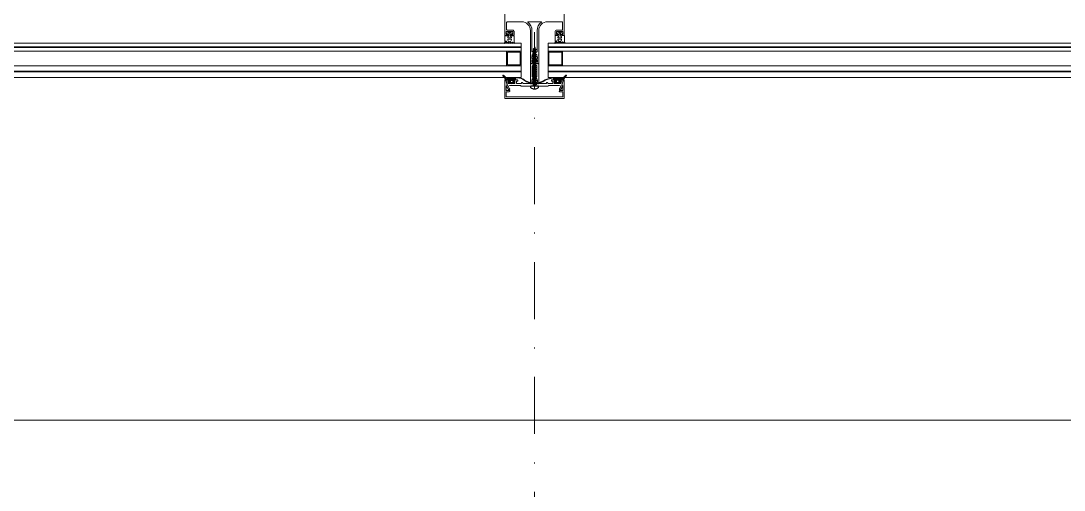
# Model space of a CAD drawing. Extents: x -1701 to 23780, y -363 to 7742.
# Drawn here: x 8511.2 to 8625.5, y 277 to 328.5 of the extents above; entities that cross this region are included whole.
import ezdxf

# ---------------------------------------------------------------- set-up
doc = ezdxf.new("R2010")
doc.units = 0
doc.header["$LTSCALE"] = 25
doc.header["$MEASUREMENT"] = 0
doc.linetypes.add('Audi$0$DASHDOT2', pattern=[0.5, 0.25, -0.125, 0, -0.125])
doc.layers.get('0').update_dxf_attribs({"color": 9, "lineweight": 9})
for name, color, linetype, lineweight in [('Audi$0$06D', 8, 'Continuous', 9), ('Audi$0$10', 8, 'Continuous', 9), ('Audi$0$15', 8, 'Continuous', 9), ('Audi$0$24', 8, 'Audi$0$DASHDOT2', 9)]:
    doc.layers.add(name, color=color, linetype=linetype, lineweight=lineweight)

# ---------------------------------------------------------------- blocks, each defined once
blk = doc.blocks.new('Audi$0$vid u')
at = {"color": 252, "lineweight": -3, "ltscale": 0.5}
for p, q in [((-18171.1, 6484.2), (-18170.1, 6484.5)), ((-18167.9, 6482.9), (-18171.1, 6484.2)), ((-18166.9, 6483.2), (-18171.1, 6484.2)), ((-18170.6, 6486.7), (-18169.6, 6487)), ((-18167.2, 6486), (-18170.6, 6486.7)), ((-18168.2, 6485.6), (-18170.6, 6486.7)), ((-18169.9, 6486.4), (-18170.1, 6485.9)), ((-18170.1, 6484.5), (-18170.1, 6485.8)), ((-18170.1, 6484.5), (-18166.9, 6483.2)), ((-18170.1, 6484.5), (-18166.9, 6483.2)), ((-18170.1, 6482), (-18170.1, 6483.8)), ((-18169, 6489), (-18169.6, 6487)), ((-18169.6, 6487), (-18167.2, 6486)), ((-18169, 6489), (-18168.5, 6486.6)), ((-18167.2, 6486), (-18168.2, 6485.6)), ((-18168.2, 6485.6), (-18167.9, 6485)), ((-18167.9, 6483.6), (-18167.9, 6484.9)), ((-18166.9, 6483.2), (-18167.9, 6482.9)), ((-18167.9, 6481.1), (-18167.9, 6482.9)), ((-18171.1, 6481.6), (-18170.1, 6482)), ((-18167.9, 6480.3), (-18171.1, 6481.6)), ((-18166.9, 6480.7), (-18171.1, 6481.6)), ((-18171.1, 6479.1), (-18170.1, 6479.4)), ((-18167.9, 6477.8), (-18171.1, 6479.1)), ((-18166.9, 6478.1), (-18171.1, 6479.1)), ((-18171.1, 6476.5), (-18170.1, 6476.9)), ((-18167.9, 6475.2), (-18171.1, 6476.5)), ((-18166.9, 6475.6), (-18171.1, 6476.5)), ((-18171.1, 6473.9), (-18170.1, 6474.3)), ((-18167.9, 6472.7), (-18171.1, 6473.9)), ((-18166.9, 6473), (-18171.1, 6473.9)), ((-18171.1, 6471.5), (-18170.1, 6471.9)), ((-18167.9, 6470.2), (-18171.1, 6471.5)), ((-18166.9, 6470.6), (-18171.1, 6471.5)), ((-18170.1, 6482), (-18166.9, 6480.7)), ((-18170.1, 6482), (-18166.9, 6480.7)), ((-18170.1, 6479.4), (-18170.1, 6481.2)), ((-18170.1, 6479.4), (-18166.9, 6478.1)), ((-18170.1, 6479.4), (-18166.9, 6478.1)), ((-18170.1, 6476.9), (-18170.1, 6478.7)), ((-18170.1, 6476.9), (-18166.9, 6475.6)), ((-18170.1, 6476.9), (-18166.9, 6475.6)), ((-18170.1, 6474.3), (-18170.1, 6476.1)), ((-18170.1, 6474.3), (-18166.9, 6473)), ((-18170.1, 6474.3), (-18166.9, 6473)), ((-18170.1, 6471.9), (-18170.1, 6473.5)), ((-18170.1, 6471.9), (-18166.9, 6470.6)), ((-18170.1, 6471.9), (-18166.9, 6470.6)), ((-18166.9, 6480.7), (-18167.9, 6480.3)), ((-18167.9, 6478.5), (-18167.9, 6480.3)), ((-18166.9, 6478.1), (-18167.9, 6477.8)), ((-18167.9, 6476), (-18167.9, 6477.8)), ((-18166.9, 6475.6), (-18167.9, 6475.2)), ((-18167.9, 6473.4), (-18167.9, 6475.2)), ((-18166.9, 6473), (-18167.9, 6472.7)), ((-18167.9, 6471), (-18167.9, 6472.7)), ((-18171.1, 6469.2), (-18170.1, 6469.6)), ((-18167.9, 6467.9), (-18171.1, 6469.2)), ((-18166.9, 6468.3), (-18171.1, 6469.2)), ((-18171.1, 6467), (-18170.1, 6467.3)), ((-18167.9, 6465.7), (-18171.1, 6467)), ((-18166.9, 6466.1), (-18171.1, 6467)), ((-18171.1, 6464.7), (-18170.1, 6465.1)), ((-18167.9, 6463.4), (-18171.1, 6464.7)), ((-18166.9, 6463.8), (-18171.1, 6464.7)), ((-18171.1, 6462.4), (-18170.1, 6462.8)), ((-18167.9, 6461.1), (-18171.1, 6462.4)), ((-18166.9, 6461.5), (-18171.1, 6462.4)), ((-18171.1, 6460.1), (-18170.1, 6460.5)), ((-18167.9, 6458.8), (-18171.1, 6460.1)), ((-18166.9, 6459.2), (-18171.1, 6460.1)), ((-18170.1, 6469.6), (-18170.1, 6471.1)), ((-18170.1, 6469.6), (-18166.9, 6468.3)), ((-18170.1, 6469.6), (-18166.9, 6468.3)), ((-18170.1, 6467.3), (-18170.1, 6468.9)), ((-18170.1, 6467.3), (-18166.9, 6466.1)), ((-18170.1, 6467.3), (-18166.9, 6466.1)), ((-18170.1, 6465.1), (-18170.1, 6466.6)), ((-18170.1, 6465.1), (-18166.9, 6463.8)), ((-18170.1, 6465.1), (-18166.9, 6463.8)), ((-18170.1, 6462.8), (-18170.1, 6464.4)), ((-18170.1, 6462.8), (-18166.9, 6461.5)), ((-18170.1, 6462.8), (-18166.9, 6461.5)), ((-18170.1, 6460.5), (-18170.1, 6462)), ((-18170.1, 6460.5), (-18166.9, 6459.2)), ((-18170.1, 6460.5), (-18166.9, 6459.2)), ((-18166.9, 6470.6), (-18167.9, 6470.2)), ((-18167.9, 6468.7), (-18167.9, 6470.2)), ((-18166.9, 6468.3), (-18167.9, 6467.9)), ((-18167.9, 6466.5), (-18167.9, 6467.9)), ((-18166.9, 6466.1), (-18167.9, 6465.7)), ((-18167.9, 6464.2), (-18167.9, 6465.7)), ((-18166.9, 6463.8), (-18167.9, 6463.4)), ((-18167.9, 6461.9), (-18167.9, 6463.4)), ((-18166.9, 6461.5), (-18167.9, 6461.1)), ((-18167.9, 6459.6), (-18167.9, 6461.1)), ((-18171.1, 6457.8), (-18170.1, 6458.2)), ((-18167.9, 6456.5), (-18171.1, 6457.8)), ((-18166.9, 6456.9), (-18171.1, 6457.8)), ((-18171.1, 6455.5), (-18170.1, 6455.9)), ((-18167.9, 6454.2), (-18171.1, 6455.5)), ((-18166.9, 6454.6), (-18171.1, 6455.5)), ((-18171.1, 6453.2), (-18170.1, 6453.6)), ((-18166.9, 6452.3), (-18171.1, 6453.2)), ((-18167.9, 6451.9), (-18171.1, 6453.2)), ((-18170.1, 6451.3), (-18171.1, 6450.9)), ((-18167.9, 6449.6), (-18171.1, 6450.9)), ((-18171.1, 6450.9), (-18166.9, 6450)), ((-18171.1, 6448.6), (-18170.1, 6449)), ((-18167.9, 6447.3), (-18171.1, 6448.6)), ((-18166.9, 6447.7), (-18171.1, 6448.6)), ((-18170.1, 6458.2), (-18170.1, 6459.7)), ((-18170.1, 6458.2), (-18166.9, 6456.9)), ((-18170.1, 6455.9), (-18170.1, 6457.4)), ((-18170.1, 6455.9), (-18166.9, 6454.6)), ((-18170.1, 6453.6), (-18170.1, 6455.1)), ((-18170.1, 6453.6), (-18166.9, 6452.3)), ((-18170.1, 6453.6), (-18166.9, 6452.3)), ((-18170.1, 6451.3), (-18170.1, 6452.8)), ((-18166.9, 6450), (-18170.1, 6451.3)), ((-18170.1, 6449), (-18170.1, 6450.5)), ((-18170.1, 6449), (-18166.9, 6447.7)), ((-18166.9, 6459.2), (-18167.9, 6458.8)), ((-18167.9, 6457.3), (-18167.9, 6458.8)), ((-18166.9, 6456.9), (-18167.9, 6456.5)), ((-18167.9, 6455), (-18167.9, 6456.5)), ((-18166.9, 6454.6), (-18167.9, 6454.2)), ((-18167.9, 6452.7), (-18167.9, 6454.2)), ((-18166.9, 6452.3), (-18167.9, 6451.9)), ((-18167.9, 6450.4), (-18167.9, 6451.9)), ((-18166.9, 6450), (-18167.9, 6449.6)), ((-18167.9, 6448.1), (-18167.9, 6449.6)), ((-18164.9, 6445.9), (-18173.1, 6445.9)), ((-18173.1, 6444.2), (-18173.1, 6445.9)), ((-18170.1, 6445.9), (-18170.1, 6448.2)), ((-18166.9, 6447.7), (-18167.9, 6447.3)), ((-18167.9, 6445.9), (-18167.9, 6447.3)), ((-18164.9, 6444.2), (-18164.9, 6445.9))]:
    blk.add_line(p, q, dxfattribs=at)
blk.add_lwpolyline([(-18169.6, 6442.8), (-18169.1, 6443.2), (-18168.9, 6443.2), (-18168.4, 6442.8)], dxfattribs=at)
for centre, radius, start, end in [((-18169.9, 6485.8), 0.2, 155.3251, 180), ((-18168.1, 6484.9), 0.2, 0, 19.1116), ((-18168.6, 6450.7), 7.89, 234.7573, 262.4905), ((-18169.5, 6450.7), 7.89, 277.5095, 305.2427)]:
    blk.add_arc(centre, radius, start, end, dxfattribs=at)
blk = doc.blocks.new('*U4857')
at = {"layer": 'Audi$0$10'}
h = blk.add_hatch(dxfattribs=at)
h.set_pattern_fill('LINE', color=256, scale=0.666667, angle=585, style=0)
h.set_pattern_definition([(135, (54.08257, -143.59187), (0.058925565, 0.058925565), [])])
edge = h.paths.add_edge_path()
edge.add_arc((-3.72, -23.02), 0.625, 382.6612, 422.8, ccw=False)
edge.add_arc((-3, -22.7), 0.162, 207.04, 269.8973)
edge.add_line((-3, -22.86), (-2.92, -22.86))
edge.add_line((-2.92, -22.86), (-2.91, -22.86))
edge.add_line((-2.91, -22.86), (-2.9, -22.86))
edge.add_line((-2.9, -22.86), (-2.89, -22.86))
edge.add_line((-2.89, -22.86), (-2.89, -22.86))
edge.add_line((-2.89, -22.86), (-2.88, -22.85))
edge.add_line((-2.88, -22.85), (-2.87, -22.85))
edge.add_line((-2.87, -22.85), (-2.87, -22.84))
edge.add_line((-2.87, -22.84), (-2.86, -22.84))
edge.add_line((-2.86, -22.84), (-2.86, -22.83))
edge.add_line((-2.86, -22.83), (-2.86, -22.81))
edge.add_line((-2.86, -22.81), (-2.86, -22.74))
edge.add_line((-2.86, -22.74), (-2.86, -22.73))
edge.add_line((-2.86, -22.73), (-2.86, -22.73))
edge.add_line((-2.86, -22.73), (-2.86, -22.73))
edge.add_line((-2.86, -22.73), (-2.86, -22.73))
edge.add_line((-2.86, -22.73), (-2.85, -22.72))
edge.add_line((-2.85, -22.72), (-2.85, -22.72))
edge.add_line((-2.85, -22.72), (-2.85, -22.72))
edge.add_line((-2.85, -22.72), (-2.84, -22.72))
edge.add_line((-2.84, -22.72), (-2.84, -22.72))
edge.add_line((-2.84, -22.72), (-2.76, -22.72))
edge.add_line((-2.76, -22.72), (-2.76, -22.72))
edge.add_line((-2.76, -22.72), (-2.75, -22.72))
edge.add_line((-2.75, -22.72), (-2.75, -22.72))
edge.add_line((-2.75, -22.72), (-2.75, -22.72))
edge.add_line((-2.75, -22.72), (-2.74, -22.72))
edge.add_line((-2.74, -22.72), (-2.74, -22.73))
edge.add_line((-2.74, -22.73), (-2.74, -22.73))
edge.add_line((-2.74, -22.73), (-2.74, -22.73))
edge.add_line((-2.74, -22.73), (-2.74, -22.74))
edge.add_line((-2.74, -22.74), (-2.74, -22.81))
edge.add_line((-2.74, -22.81), (-2.74, -22.82))
edge.add_line((-2.74, -22.82), (-2.74, -22.83))
edge.add_line((-2.74, -22.83), (-2.73, -22.84))
edge.add_line((-2.73, -22.84), (-2.73, -22.84))
edge.add_line((-2.73, -22.84), (-2.72, -22.85))
edge.add_line((-2.72, -22.85), (-2.72, -22.85))
edge.add_line((-2.72, -22.85), (-2.71, -22.86))
edge.add_line((-2.71, -22.86), (-2.7, -22.86))
edge.add_line((-2.7, -22.86), (-2.69, -22.86))
edge.add_line((-2.69, -22.86), (-2.68, -22.86))
edge.add_line((-2.68, -22.86), (-2.67, -22.86))
edge.add_line((-2.67, -22.86), (-2.67, -22.86))
edge.add_line((-2.67, -22.86), (-2.66, -22.85))
edge.add_line((-2.66, -22.85), (-2.65, -22.85))
edge.add_line((-2.65, -22.85), (-2.65, -22.84))
edge.add_line((-2.65, -22.84), (-2.64, -22.84))
edge.add_line((-2.64, -22.84), (-2.64, -22.83))
edge.add_line((-2.64, -22.83), (-2.64, -22.81))
edge.add_line((-2.64, -22.81), (-2.64, -22.74))
edge.add_line((-2.64, -22.74), (-2.64, -22.73))
edge.add_line((-2.64, -22.73), (-2.64, -22.73))
edge.add_line((-2.64, -22.73), (-2.64, -22.73))
edge.add_line((-2.64, -22.73), (-2.64, -22.73))
edge.add_line((-2.64, -22.73), (-2.63, -22.72))
edge.add_line((-2.63, -22.72), (-2.63, -22.72))
edge.add_line((-2.63, -22.72), (-2.63, -22.72))
edge.add_line((-2.63, -22.72), (-2.62, -22.72))
edge.add_line((-2.62, -22.72), (-2.62, -22.72))
edge.add_line((-2.62, -22.72), (-2.54, -22.72))
edge.add_line((-2.54, -22.72), (-2.54, -22.72))
edge.add_line((-2.54, -22.72), (-2.53, -22.72))
edge.add_line((-2.53, -22.72), (-2.53, -22.72))
edge.add_line((-2.53, -22.72), (-2.53, -22.72))
edge.add_line((-2.53, -22.72), (-2.52, -22.72))
edge.add_line((-2.52, -22.72), (-2.52, -22.73))
edge.add_line((-2.52, -22.73), (-2.52, -22.73))
edge.add_line((-2.52, -22.73), (-2.52, -22.73))
edge.add_line((-2.52, -22.73), (-2.52, -22.74))
edge.add_line((-2.52, -22.74), (-2.52, -22.81))
edge.add_line((-2.52, -22.81), (-2.52, -22.82))
edge.add_line((-2.52, -22.82), (-2.52, -22.83))
edge.add_line((-2.52, -22.83), (-2.51, -22.84))
edge.add_line((-2.51, -22.84), (-2.51, -22.84))
edge.add_line((-2.51, -22.84), (-2.5, -22.85))
edge.add_line((-2.5, -22.85), (-2.5, -22.85))
edge.add_line((-2.5, -22.85), (-2.49, -22.86))
edge.add_line((-2.49, -22.86), (-2.48, -22.86))
edge.add_line((-2.48, -22.86), (-2.47, -22.86))
edge.add_line((-2.47, -22.86), (-2.46, -22.86))
edge.add_line((-2.46, -22.86), (-2.45, -22.86))
edge.add_line((-2.45, -22.86), (-2.45, -22.86))
edge.add_line((-2.45, -22.86), (-2.44, -22.85))
edge.add_line((-2.44, -22.85), (-2.43, -22.85))
edge.add_line((-2.43, -22.85), (-2.43, -22.84))
edge.add_line((-2.43, -22.84), (-2.42, -22.84))
edge.add_line((-2.42, -22.84), (-2.42, -22.83))
edge.add_line((-2.42, -22.83), (-2.42, -22.81))
edge.add_line((-2.42, -22.81), (-2.42, -22.74))
edge.add_line((-2.42, -22.74), (-2.42, -22.73))
edge.add_line((-2.42, -22.73), (-2.42, -22.73))
edge.add_line((-2.42, -22.73), (-2.42, -22.73))
edge.add_line((-2.42, -22.73), (-2.42, -22.73))
edge.add_line((-2.42, -22.73), (-2.41, -22.72))
edge.add_line((-2.41, -22.72), (-2.41, -22.72))
edge.add_line((-2.41, -22.72), (-2.41, -22.72))
edge.add_line((-2.41, -22.72), (-2.4, -22.72))
edge.add_line((-2.4, -22.72), (-2.4, -22.72))
edge.add_line((-2.4, -22.72), (-2.32, -22.72))
edge.add_line((-2.32, -22.72), (-2.32, -22.72))
edge.add_line((-2.32, -22.72), (-2.31, -22.72))
edge.add_line((-2.31, -22.72), (-2.31, -22.72))
edge.add_line((-2.31, -22.72), (-2.31, -22.72))
edge.add_line((-2.31, -22.72), (-2.3, -22.72))
edge.add_line((-2.3, -22.72), (-2.3, -22.73))
edge.add_line((-2.3, -22.73), (-2.3, -22.73))
edge.add_line((-2.3, -22.73), (-2.3, -22.73))
edge.add_line((-2.3, -22.73), (-2.3, -22.74))
edge.add_line((-2.3, -22.74), (-2.3, -22.81))
edge.add_line((-2.3, -22.81), (-2.3, -22.82))
edge.add_line((-2.3, -22.82), (-2.3, -22.83))
edge.add_line((-2.3, -22.83), (-2.29, -22.84))
edge.add_line((-2.29, -22.84), (-2.29, -22.84))
edge.add_line((-2.29, -22.84), (-2.28, -22.85))
edge.add_line((-2.28, -22.85), (-2.28, -22.85))
edge.add_line((-2.28, -22.85), (-2.27, -22.86))
edge.add_line((-2.27, -22.86), (-2.26, -22.86))
edge.add_line((-2.26, -22.86), (-2.25, -22.86))
edge.add_line((-2.25, -22.86), (-2.24, -22.86))
edge.add_line((-2.24, -22.86), (-2.23, -22.86))
edge.add_line((-2.23, -22.86), (-2.23, -22.86))
edge.add_line((-2.23, -22.86), (-2.22, -22.85))
edge.add_line((-2.22, -22.85), (-2.21, -22.85))
edge.add_line((-2.21, -22.85), (-2.21, -22.84))
edge.add_line((-2.21, -22.84), (-2.2, -22.84))
edge.add_line((-2.2, -22.84), (-2.2, -22.83))
edge.add_line((-2.2, -22.83), (-2.2, -22.81))
edge.add_line((-2.2, -22.81), (-2.2, -22.74))
edge.add_line((-2.2, -22.74), (-2.2, -22.73))
edge.add_line((-2.2, -22.73), (-2.2, -22.73))
edge.add_line((-2.2, -22.73), (-2.2, -22.73))
edge.add_line((-2.2, -22.73), (-2.2, -22.73))
edge.add_line((-2.2, -22.73), (-2.19, -22.72))
edge.add_line((-2.19, -22.72), (-2.19, -22.72))
edge.add_line((-2.19, -22.72), (-2.19, -22.72))
edge.add_line((-2.19, -22.72), (-2.18, -22.72))
edge.add_line((-2.18, -22.72), (-2.18, -22.72))
edge.add_line((-2.18, -22.72), (-2.1, -22.72))
edge.add_line((-2.1, -22.72), (-2.1, -22.72))
edge.add_line((-2.1, -22.72), (-2.09, -22.72))
edge.add_line((-2.09, -22.72), (-2.09, -22.72))
edge.add_line((-2.09, -22.72), (-2.09, -22.72))
edge.add_line((-2.09, -22.72), (-2.08, -22.72))
edge.add_line((-2.08, -22.72), (-2.08, -22.73))
edge.add_line((-2.08, -22.73), (-2.08, -22.73))
edge.add_line((-2.08, -22.73), (-2.08, -22.73))
edge.add_line((-2.08, -22.73), (-2.08, -22.74))
edge.add_line((-2.08, -22.74), (-2.08, -22.99))
edge.add_arc((-2.11, -22.99), 0.03, 270, 360, ccw=False)
edge.add_line((-2.11, -23.02), (-2.29, -23.02))
edge.add_line((-2.29, -23.02), (-2.29, -23.19))
edge.add_line((-2.29, -23.19), (-2.22, -23.21))
edge.add_arc((-2.23, -23.26), 0.05, 327.9606, 435.4015, ccw=False)
edge.add_arc((-2.27, -23.23), 0.1, 296.3878, 327.9606, ccw=False)
edge.add_arc((-2.52, -22.73), 0.663, 243.6122, 296.3878, ccw=False)
edge.add_arc((-2.77, -23.23), 0.1, 212.0394, 243.6122, ccw=False)
edge.add_arc((-2.82, -23.26), 0.05, 104.5985, 212.0394, ccw=False)
edge.add_line((-2.83, -23.21), (-2.75, -23.19))
edge.add_line((-2.75, -23.19), (-2.75, -23.02))
edge.add_line((-2.75, -23.02), (-3.17, -23.02))
edge.add_arc((-3.17, -22.97), 0.05, 193.1598, 270, ccw=False)
edge.add_arc((-3.97, -23.12), 0.763, 370.8798, 411.3382)
edge.add_arc((-3.45, -22.51), 0.0486, 74.5683, 206.9707, ccw=False)
edge = h.paths.add_edge_path(flags=16)
edge.add_arc((-2.62, -23.22), 0.03, 180, 259.176, ccw=False)
edge.add_line((-2.65, -23.22), (-2.65, -23.05))
edge.add_arc((-2.62, -23.05), 0.03, 90, 180, ccw=False)
edge.add_line((-2.62, -23.02), (-2.42, -23.02))
edge.add_arc((-2.42, -23.05), 0.03, 360, 450, ccw=False)
edge.add_line((-2.39, -23.05), (-2.39, -23.22))
edge.add_arc((-2.42, -23.22), 0.03, 280.824, 360, ccw=False)
edge.add_arc((-2.52, -22.69), 0.562, 259.176, 280.824, ccw=False)
h = blk.add_hatch(dxfattribs=at)
h.set_pattern_fill('LINE', color=256, scale=0.666667, angle=585, style=0)
h.set_pattern_definition([(45, (-54.08257, -143.59187), (-0.058925565, 0.058925565), [])])
edge = h.paths.add_edge_path()
edge.add_arc((3.72, -23.02), 0.625, 117.2, 157.3388)
edge.add_arc((3, -22.7), 0.162, 270.1027, 332.96, ccw=False)
edge.add_line((3, -22.86), (2.92, -22.86))
edge.add_line((2.92, -22.86), (2.91, -22.86))
edge.add_line((2.91, -22.86), (2.9, -22.86))
edge.add_line((2.9, -22.86), (2.89, -22.86))
edge.add_line((2.89, -22.86), (2.89, -22.86))
edge.add_line((2.89, -22.86), (2.88, -22.85))
edge.add_line((2.88, -22.85), (2.87, -22.85))
edge.add_line((2.87, -22.85), (2.87, -22.84))
edge.add_line((2.87, -22.84), (2.86, -22.84))
edge.add_line((2.86, -22.84), (2.86, -22.83))
edge.add_line((2.86, -22.83), (2.86, -22.81))
edge.add_line((2.86, -22.81), (2.86, -22.74))
edge.add_line((2.86, -22.74), (2.86, -22.73))
edge.add_line((2.86, -22.73), (2.86, -22.73))
edge.add_line((2.86, -22.73), (2.86, -22.73))
edge.add_line((2.86, -22.73), (2.86, -22.73))
edge.add_line((2.86, -22.73), (2.85, -22.72))
edge.add_line((2.85, -22.72), (2.85, -22.72))
edge.add_line((2.85, -22.72), (2.85, -22.72))
edge.add_line((2.85, -22.72), (2.84, -22.72))
edge.add_line((2.84, -22.72), (2.84, -22.72))
edge.add_line((2.84, -22.72), (2.76, -22.72))
edge.add_line((2.76, -22.72), (2.76, -22.72))
edge.add_line((2.76, -22.72), (2.75, -22.72))
edge.add_line((2.75, -22.72), (2.75, -22.72))
edge.add_line((2.75, -22.72), (2.75, -22.72))
edge.add_line((2.75, -22.72), (2.74, -22.72))
edge.add_line((2.74, -22.72), (2.74, -22.73))
edge.add_line((2.74, -22.73), (2.74, -22.73))
edge.add_line((2.74, -22.73), (2.74, -22.73))
edge.add_line((2.74, -22.73), (2.74, -22.74))
edge.add_line((2.74, -22.74), (2.74, -22.81))
edge.add_line((2.74, -22.81), (2.74, -22.82))
edge.add_line((2.74, -22.82), (2.74, -22.83))
edge.add_line((2.74, -22.83), (2.73, -22.84))
edge.add_line((2.73, -22.84), (2.73, -22.84))
edge.add_line((2.73, -22.84), (2.72, -22.85))
edge.add_line((2.72, -22.85), (2.72, -22.85))
edge.add_line((2.72, -22.85), (2.71, -22.86))
edge.add_line((2.71, -22.86), (2.7, -22.86))
edge.add_line((2.7, -22.86), (2.69, -22.86))
edge.add_line((2.69, -22.86), (2.68, -22.86))
edge.add_line((2.68, -22.86), (2.67, -22.86))
edge.add_line((2.67, -22.86), (2.67, -22.86))
edge.add_line((2.67, -22.86), (2.66, -22.85))
edge.add_line((2.66, -22.85), (2.65, -22.85))
edge.add_line((2.65, -22.85), (2.65, -22.84))
edge.add_line((2.65, -22.84), (2.64, -22.84))
edge.add_line((2.64, -22.84), (2.64, -22.83))
edge.add_line((2.64, -22.83), (2.64, -22.81))
edge.add_line((2.64, -22.81), (2.64, -22.74))
edge.add_line((2.64, -22.74), (2.64, -22.73))
edge.add_line((2.64, -22.73), (2.64, -22.73))
edge.add_line((2.64, -22.73), (2.64, -22.73))
edge.add_line((2.64, -22.73), (2.64, -22.73))
edge.add_line((2.64, -22.73), (2.63, -22.72))
edge.add_line((2.63, -22.72), (2.63, -22.72))
edge.add_line((2.63, -22.72), (2.63, -22.72))
edge.add_line((2.63, -22.72), (2.62, -22.72))
edge.add_line((2.62, -22.72), (2.62, -22.72))
edge.add_line((2.62, -22.72), (2.54, -22.72))
edge.add_line((2.54, -22.72), (2.54, -22.72))
edge.add_line((2.54, -22.72), (2.53, -22.72))
edge.add_line((2.53, -22.72), (2.53, -22.72))
edge.add_line((2.53, -22.72), (2.53, -22.72))
edge.add_line((2.53, -22.72), (2.52, -22.72))
edge.add_line((2.52, -22.72), (2.52, -22.73))
edge.add_line((2.52, -22.73), (2.52, -22.73))
edge.add_line((2.52, -22.73), (2.52, -22.73))
edge.add_line((2.52, -22.73), (2.52, -22.74))
edge.add_line((2.52, -22.74), (2.52, -22.81))
edge.add_line((2.52, -22.81), (2.52, -22.82))
edge.add_line((2.52, -22.82), (2.52, -22.83))
edge.add_line((2.52, -22.83), (2.51, -22.84))
edge.add_line((2.51, -22.84), (2.51, -22.84))
edge.add_line((2.51, -22.84), (2.5, -22.85))
edge.add_line((2.5, -22.85), (2.5, -22.85))
edge.add_line((2.5, -22.85), (2.49, -22.86))
edge.add_line((2.49, -22.86), (2.48, -22.86))
edge.add_line((2.48, -22.86), (2.47, -22.86))
edge.add_line((2.47, -22.86), (2.46, -22.86))
edge.add_line((2.46, -22.86), (2.45, -22.86))
edge.add_line((2.45, -22.86), (2.45, -22.86))
edge.add_line((2.45, -22.86), (2.44, -22.85))
edge.add_line((2.44, -22.85), (2.43, -22.85))
edge.add_line((2.43, -22.85), (2.43, -22.84))
edge.add_line((2.43, -22.84), (2.42, -22.84))
edge.add_line((2.42, -22.84), (2.42, -22.83))
edge.add_line((2.42, -22.83), (2.42, -22.81))
edge.add_line((2.42, -22.81), (2.42, -22.74))
edge.add_line((2.42, -22.74), (2.42, -22.73))
edge.add_line((2.42, -22.73), (2.42, -22.73))
edge.add_line((2.42, -22.73), (2.42, -22.73))
edge.add_line((2.42, -22.73), (2.42, -22.73))
edge.add_line((2.42, -22.73), (2.41, -22.72))
edge.add_line((2.41, -22.72), (2.41, -22.72))
edge.add_line((2.41, -22.72), (2.41, -22.72))
edge.add_line((2.41, -22.72), (2.4, -22.72))
edge.add_line((2.4, -22.72), (2.4, -22.72))
edge.add_line((2.4, -22.72), (2.32, -22.72))
edge.add_line((2.32, -22.72), (2.32, -22.72))
edge.add_line((2.32, -22.72), (2.31, -22.72))
edge.add_line((2.31, -22.72), (2.31, -22.72))
edge.add_line((2.31, -22.72), (2.31, -22.72))
edge.add_line((2.31, -22.72), (2.3, -22.72))
edge.add_line((2.3, -22.72), (2.3, -22.73))
edge.add_line((2.3, -22.73), (2.3, -22.73))
edge.add_line((2.3, -22.73), (2.3, -22.73))
edge.add_line((2.3, -22.73), (2.3, -22.74))
edge.add_line((2.3, -22.74), (2.3, -22.81))
edge.add_line((2.3, -22.81), (2.3, -22.82))
edge.add_line((2.3, -22.82), (2.3, -22.83))
edge.add_line((2.3, -22.83), (2.29, -22.84))
edge.add_line((2.29, -22.84), (2.29, -22.84))
edge.add_line((2.29, -22.84), (2.28, -22.85))
edge.add_line((2.28, -22.85), (2.28, -22.85))
edge.add_line((2.28, -22.85), (2.27, -22.86))
edge.add_line((2.27, -22.86), (2.26, -22.86))
edge.add_line((2.26, -22.86), (2.25, -22.86))
edge.add_line((2.25, -22.86), (2.24, -22.86))
edge.add_line((2.24, -22.86), (2.23, -22.86))
edge.add_line((2.23, -22.86), (2.23, -22.86))
edge.add_line((2.23, -22.86), (2.22, -22.85))
edge.add_line((2.22, -22.85), (2.21, -22.85))
edge.add_line((2.21, -22.85), (2.21, -22.84))
edge.add_line((2.21, -22.84), (2.2, -22.84))
edge.add_line((2.2, -22.84), (2.2, -22.83))
edge.add_line((2.2, -22.83), (2.2, -22.81))
edge.add_line((2.2, -22.81), (2.2, -22.74))
edge.add_line((2.2, -22.74), (2.2, -22.73))
edge.add_line((2.2, -22.73), (2.2, -22.73))
edge.add_line((2.2, -22.73), (2.2, -22.73))
edge.add_line((2.2, -22.73), (2.2, -22.73))
edge.add_line((2.2, -22.73), (2.19, -22.72))
edge.add_line((2.19, -22.72), (2.19, -22.72))
edge.add_line((2.19, -22.72), (2.19, -22.72))
edge.add_line((2.19, -22.72), (2.18, -22.72))
edge.add_line((2.18, -22.72), (2.18, -22.72))
edge.add_line((2.18, -22.72), (2.1, -22.72))
edge.add_line((2.1, -22.72), (2.1, -22.72))
edge.add_line((2.1, -22.72), (2.09, -22.72))
edge.add_line((2.09, -22.72), (2.09, -22.72))
edge.add_line((2.09, -22.72), (2.09, -22.72))
edge.add_line((2.09, -22.72), (2.08, -22.72))
edge.add_line((2.08, -22.72), (2.08, -22.73))
edge.add_line((2.08, -22.73), (2.08, -22.73))
edge.add_line((2.08, -22.73), (2.08, -22.73))
edge.add_line((2.08, -22.73), (2.08, -22.74))
edge.add_line((2.08, -22.74), (2.08, -22.99))
edge.add_arc((2.11, -22.99), 0.03, 180, 270)
edge.add_line((2.11, -23.02), (2.29, -23.02))
edge.add_line((2.29, -23.02), (2.29, -23.19))
edge.add_line((2.29, -23.19), (2.22, -23.21))
edge.add_arc((2.23, -23.26), 0.05, 104.5985, 212.0394)
edge.add_arc((2.27, -23.23), 0.1, 212.0394, 243.6122)
edge.add_arc((2.52, -22.73), 0.662, 243.6122, 296.3878)
edge.add_arc((2.77, -23.23), 0.1, 296.3878, 327.9606)
edge.add_arc((2.82, -23.26), 0.05, 327.9606, 435.4015)
edge.add_line((2.83, -23.21), (2.75, -23.19))
edge.add_line((2.75, -23.19), (2.75, -23.02))
edge.add_line((2.75, -23.02), (3.17, -23.02))
edge.add_arc((3.17, -22.97), 0.05, 270, 346.8402)
edge.add_arc((3.97, -23.12), 0.763, 128.6618, 169.1202, ccw=False)
edge.add_arc((3.45, -22.51), 0.0486, 333.0293, 465.4317)
edge = h.paths.add_edge_path(flags=16)
edge.add_arc((2.62, -23.22), 0.03, 280.824, 360)
edge.add_line((2.65, -23.22), (2.65, -23.05))
edge.add_arc((2.62, -23.05), 0.03, 360, 450)
edge.add_line((2.62, -23.02), (2.42, -23.02))
edge.add_arc((2.42, -23.05), 0.03, 90, 180)
edge.add_line((2.39, -23.05), (2.39, -23.22))
edge.add_arc((2.42, -23.22), 0.03, 180, 259.176)
edge.add_arc((2.52, -22.69), 0.562, 259.176, 280.824)
for p, q in [((-1.47, -18.95), (-1.47, -22.7)), ((-0.45, -21.26), (-0.45, -23.35)), ((-0.33, -21.21), (-0.4, -21.21)), ((-0.28, -20.92), (-0.28, -20.97)), ((-0.28, -20.97), (-0.23, -20.97)), ((-0.25, -21.46), (-0.25, -22.59)), ((-0.23, -20.97), (-0.23, -21.11)), ((0.2, -21.41), (-0.2, -21.41)), ((-0.13, -20.82), (-0.18, -20.82)), ((-0.08, -21.21), (-0.08, -20.87)), ((0.08, -21.21), (-0.08, -21.21)), ((0.08, -20.87), (0.08, -21.21)), ((0.18, -20.82), (0.13, -20.82)), ((0.23, -21.11), (0.23, -20.97)), ((0.23, -20.97), (0.28, -20.97)), ((0.25, -22.59), (0.25, -21.46)), ((0.28, -20.97), (0.28, -20.92)), ((0.4, -21.21), (0.33, -21.21)), ((0.45, -23.35), (0.45, -21.26)), ((-0.22, -22.84), (0.22, -22.84)), ((-0.2, -22.64), (0.2, -22.64)), ((-0.4, -23.4), (-0.37, -23.4)), ((-0.34, -23.39), (-0.26, -23.32)), ((-0.31, -23), (-0.26, -22.96)), ((-0.31, -23.17), (-0.31, -23)), ((-0.25, -23.2), (-0.28, -23.2)), ((-0.25, -22.92), (-0.25, -22.87)), ((-0.25, -23.28), (-0.25, -23.2)), ((0.25, -22.87), (0.25, -22.92)), ((0.28, -23.2), (0.25, -23.2)), ((0.25, -23.2), (0.25, -23.28)), ((0.25, -23.22), (0.27, -23.2)), ((0.26, -22.96), (0.31, -23)), ((0.26, -23.32), (0.34, -23.39)), ((0.31, -23), (0.31, -23.17)), ((0.37, -23.4), (0.4, -23.4))]:
    blk.add_line(p, q, dxfattribs=at)
for points in [[(3.25, -15.54), (3.25, -16.61), (3.25, -18.08, -0.414214), (3.22, -18.11), (3.05, -18.11, -0.414214), (2.95, -18.01), (2.95, -17.99), (3.1, -17.99), (3.1, -17.69), (2.78, -17.69), (2.75, -17.66), (2.72, -17.69), (2.4, -17.69), (2.4, -17.99), (2.55, -17.99), (2.55, -18.01, -0.414214), (2.45, -18.11), (2.35, -18.11, -0.414214), (2.25, -18.01), (2.25, -17.69, -0.414214), (2.41, -17.53), (2.97, -17.53, 0.414214), (3.07, -17.43), (3.07, -16.71, 0.414214), (2.97, -16.61), (1.4, -16.61, 0.414214), (0.45, -17.56), (0.45, -20.24), (0.42, -20.27), (0.45, -20.3), (0.45, -21.16, -0.414214), (0.4, -21.21), (0.37, -21.21, -0.198912), (0.34, -21.19), (0.26, -21.12, -0.198912), (0.25, -21.08), (0.25, -21.01), (0.28, -21.01, 0.414214), (0.31, -20.98), (0.31, -20.81), (0.26, -20.76, -0.198912), (0.25, -20.72), (0.25, -20.65), (0.28, -20.65, 0.414214), (0.31, -20.62), (0.31, -20.45), (0.26, -20.4, -0.198912), (0.25, -20.36), (0.25, -20.24, 0.414214), (0.22, -20.21), (0, -20.21), (-0.22, -20.21, 0.414214), (-0.25, -20.24), (-0.25, -20.36, -0.198912), (-0.26, -20.4), (-0.31, -20.45), (-0.31, -20.62, 0.414214), (-0.28, -20.65), (-0.25, -20.65), (-0.25, -20.72, -0.198912), (-0.26, -20.76), (-0.31, -20.81), (-0.31, -20.98, 0.414214), (-0.28, -21.01), (-0.25, -21.01), (-0.25, -21.08, -0.198912), (-0.26, -21.12), (-0.34, -21.19, -0.198912), (-0.37, -21.21), (-0.4, -21.21, -0.414214), (-0.45, -21.16), (-0.45, -20.3), (-0.42, -20.27), (-0.45, -20.24), (-0.45, -17.56, 0.414214), (-1.4, -16.61), (-2.97, -16.61, 0.414214), (-3.07, -16.71), (-3.07, -17.43, 0.414214), (-2.97, -17.53), (-2.41, -17.53, -0.414214), (-2.25, -17.69), (-2.25, -18.01, -0.414214), (-2.35, -18.11), (-2.45, -18.11, -0.414214), (-2.55, -18.01), (-2.55, -17.99), (-2.4, -17.99), (-2.4, -17.69), (-2.72, -17.69), (-2.75, -17.66), (-2.78, -17.69), (-3.1, -17.69), (-3.1, -17.99), (-2.95, -17.99), (-2.95, -18.01, -0.414214), (-3.05, -18.11), (-3.22, -18.11, -0.414214), (-3.25, -18.08), (-3.25, -16.61), (-3.25, -15.54, -0.414214)], [(3.25, -22.7), (3.25, -22.75), (2.45, -22.75, 0.10228), (1.16, -23.02, -0.152313), (0, -23.38, -0.152313), (-1.16, -23.02, 0.159108), (-1.84, -22.75), (-3.02, -22.75), (-3.02, -22.7), (-1.84, -22.7, -0.158967), (-1.13, -22.98, 0.152054), (0, -23.33, 0.152944), (1.13, -22.98, -0.10266), (2.45, -22.7), (3.25, -22.7)]]:
    blk.add_lwpolyline(points, format="xyb", dxfattribs=at)
for points in [[(0.26, -19.91, 0.414214), (0.29, -19.88), (0.29, -17.56, -0.239182), (0.74, -16.66, 0.725247), (0.73, -16.61), (0, -16.61), (-0.73, -16.61, 0.725247), (-0.74, -16.66, -0.239182), (-0.29, -17.56), (-0.29, -19.88, 0.414214), (-0.26, -19.91), (0, -19.91)], [(-2.47, -18.13, -0.414214), (-2.57, -18.03), (-2.57, -17.97), (-2.45, -17.97), (-2.45, -17.87, 0.333333), (-3.05, -17.87), (-3.05, -17.97), (-2.93, -17.97), (-2.93, -18.03, -0.414214), (-3.03, -18.13), (-3.25, -18.13), (-3.25, -18.78), (-3.21, -18.78, 0.307685), (-3.15, -18.74, -1.128702), (-3.09, -18.77, -0.201212), (-3.25, -18.88, 0.978531), (-3.25, -18.98, 0.1613), (-3.04, -18.86, -0.307572), (-3.02, -18.86), (-2.83, -18.97, 0.8391), (-2.81, -18.95), (-2.89, -18.86, -0.8391), (-2.87, -18.83), (-2.61, -18.97, 0.8391), (-2.59, -18.95), (-2.67, -18.86, -0.8391), (-2.65, -18.83), (-2.39, -18.97, 0.8391), (-2.37, -18.95), (-2.45, -18.86, -0.8391), (-2.43, -18.83), (-2.17, -18.97, 0.8391), (-2.15, -18.95), (-2.23, -18.86, -0.176327), (-2.25, -18.8), (-2.25, -18.13)], [(-2.67, -18.13), (-2.67, -17.9, 0.375047), (-2.7, -17.87, 0.067879), (-2.8, -17.87, 0.375047), (-2.83, -17.9), (-2.83, -18.13, -0.298217), (-2.89, -18.22, 0.298217), (-2.95, -18.31), (-2.95, -18.34, 0.414214), (-2.92, -18.37), (-2.58, -18.37, 0.414214), (-2.55, -18.34), (-2.55, -18.31, 0.298217), (-2.61, -18.22, -0.298217)], [(3.04, -18.12, -0.414214), (2.94, -18.02), (2.94, -17.96), (3.06, -17.96), (3.06, -17.86, 0.333333), (2.46, -17.86), (2.46, -17.96), (2.58, -17.96), (2.58, -18.02, -0.414214), (2.48, -18.12), (2.26, -18.12), (2.26, -18.77), (2.3, -18.77, 0.307685), (2.36, -18.73, -1.128702), (2.42, -18.76, -0.201212), (2.26, -18.87, 0.978531), (2.26, -18.97, 0.1613), (2.46, -18.85, -0.307572), (2.49, -18.85), (2.68, -18.96, 0.8391), (2.7, -18.94), (2.62, -18.85, -0.8391), (2.64, -18.82), (2.9, -18.96, 0.8391), (2.92, -18.94), (2.84, -18.85, -0.8391), (2.86, -18.82), (3.12, -18.96, 0.8391), (3.14, -18.94), (3.06, -18.85, -0.8391), (3.08, -18.82), (3.34, -18.96, 0.8391), (3.36, -18.94), (3.28, -18.85, -0.176327), (3.26, -18.79), (3.26, -18.12)], [(2.84, -18.12), (2.84, -17.89, 0.375047), (2.81, -17.86, 0.067879), (2.7, -17.86, 0.375047), (2.68, -17.89), (2.68, -18.12, -0.298217), (2.62, -18.21, 0.298217), (2.56, -18.3), (2.56, -18.33, 0.414214), (2.59, -18.36), (2.93, -18.36, 0.414214), (2.96, -18.33), (2.96, -18.3, 0.298217), (2.9, -18.21, -0.298217)], [(-2.95, -18.55), (-2.95, -18.58, 1), (-2.55, -18.58), (-2.55, -18.55, 0.414214), (-2.58, -18.52), (-2.92, -18.52, 0.414214)], [(2.56, -18.54), (2.56, -18.57, 1), (2.96, -18.57), (2.96, -18.54, 0.414214), (2.93, -18.51), (2.59, -18.51, 0.414214)], [(-3.44, -22.46, -0.176952), (-3.15, -22.78, 0.281357), (-3, -22.86), (-2.92, -22.86), (-2.91, -22.86), (-2.9, -22.86), (-2.89, -22.86), (-2.89, -22.86), (-2.88, -22.85), (-2.87, -22.85), (-2.87, -22.84), (-2.86, -22.84), (-2.86, -22.83), (-2.86, -22.81), (-2.86, -22.74), (-2.86, -22.73), (-2.86, -22.73), (-2.86, -22.73), (-2.86, -22.73), (-2.85, -22.72), (-2.85, -22.72), (-2.85, -22.72), (-2.84, -22.72), (-2.84, -22.72), (-2.76, -22.72), (-2.76, -22.72), (-2.75, -22.72), (-2.75, -22.72), (-2.75, -22.72), (-2.74, -22.72), (-2.74, -22.73), (-2.74, -22.73), (-2.74, -22.73), (-2.74, -22.74), (-2.74, -22.81), (-2.74, -22.82), (-2.74, -22.83), (-2.73, -22.84), (-2.73, -22.84), (-2.72, -22.85), (-2.72, -22.85), (-2.71, -22.86), (-2.7, -22.86), (-2.69, -22.86), (-2.68, -22.86), (-2.67, -22.86), (-2.67, -22.86), (-2.66, -22.85), (-2.65, -22.85), (-2.65, -22.84), (-2.64, -22.84), (-2.64, -22.83), (-2.64, -22.81), (-2.64, -22.74), (-2.64, -22.73), (-2.64, -22.73), (-2.64, -22.73), (-2.64, -22.73), (-2.63, -22.72), (-2.63, -22.72), (-2.63, -22.72), (-2.62, -22.72), (-2.62, -22.72), (-2.54, -22.72), (-2.54, -22.72), (-2.53, -22.72), (-2.53, -22.72), (-2.53, -22.72), (-2.52, -22.72), (-2.52, -22.73), (-2.52, -22.73), (-2.52, -22.73), (-2.52, -22.74), (-2.52, -22.81), (-2.52, -22.82), (-2.52, -22.83), (-2.51, -22.84), (-2.51, -22.84), (-2.5, -22.85), (-2.5, -22.85), (-2.49, -22.86), (-2.48, -22.86), (-2.47, -22.86), (-2.46, -22.86), (-2.45, -22.86), (-2.45, -22.86), (-2.44, -22.85), (-2.43, -22.85), (-2.43, -22.84), (-2.42, -22.84), (-2.42, -22.83), (-2.42, -22.81), (-2.42, -22.74), (-2.42, -22.73), (-2.42, -22.73), (-2.42, -22.73), (-2.42, -22.73), (-2.41, -22.72), (-2.41, -22.72), (-2.41, -22.72), (-2.4, -22.72), (-2.4, -22.72), (-2.32, -22.72), (-2.32, -22.72), (-2.31, -22.72), (-2.31, -22.72), (-2.31, -22.72), (-2.3, -22.72), (-2.3, -22.73), (-2.3, -22.73), (-2.3, -22.73), (-2.3, -22.74), (-2.3, -22.81), (-2.3, -22.82), (-2.3, -22.83), (-2.29, -22.84), (-2.29, -22.84), (-2.28, -22.85), (-2.28, -22.85), (-2.27, -22.86), (-2.26, -22.86), (-2.25, -22.86), (-2.24, -22.86), (-2.23, -22.86), (-2.23, -22.86), (-2.22, -22.85), (-2.21, -22.85), (-2.21, -22.84), (-2.2, -22.84), (-2.2, -22.83), (-2.2, -22.81), (-2.2, -22.74), (-2.2, -22.73), (-2.2, -22.73), (-2.2, -22.73), (-2.2, -22.73), (-2.19, -22.72), (-2.19, -22.72), (-2.19, -22.72), (-2.18, -22.72), (-2.18, -22.72), (-2.1, -22.72), (-2.1, -22.72), (-2.09, -22.72), (-2.09, -22.72), (-2.09, -22.72), (-2.08, -22.72), (-2.08, -22.73), (-2.08, -22.73), (-2.08, -22.73), (-2.08, -22.74), (-2.08, -22.99, -0.414214), (-2.11, -23.02), (-2.29, -23.02), (-2.29, -23.19), (-2.22, -23.21, -0.506456), (-2.19, -23.28, -0.13864), (-2.23, -23.32, -0.234436), (-2.82, -23.32, -0.13864), (-2.86, -23.28, -0.506456), (-2.83, -23.21), (-2.75, -23.19), (-2.75, -23.02), (-3.17, -23.02, -0.348434), (-3.22, -22.98, 0.17839), (-3.49, -22.53, -0.651907)], [(3.44, -22.46, 0.176952), (3.15, -22.78, -0.281357), (3, -22.86), (2.92, -22.86), (2.91, -22.86), (2.9, -22.86), (2.89, -22.86), (2.89, -22.86), (2.88, -22.85), (2.87, -22.85), (2.87, -22.84), (2.86, -22.84), (2.86, -22.83), (2.86, -22.81), (2.86, -22.74), (2.86, -22.73), (2.86, -22.73), (2.86, -22.73), (2.86, -22.73), (2.85, -22.72), (2.85, -22.72), (2.85, -22.72), (2.84, -22.72), (2.84, -22.72), (2.76, -22.72), (2.76, -22.72), (2.75, -22.72), (2.75, -22.72), (2.75, -22.72), (2.74, -22.72), (2.74, -22.73), (2.74, -22.73), (2.74, -22.73), (2.74, -22.74), (2.74, -22.81), (2.74, -22.82), (2.74, -22.83), (2.73, -22.84), (2.73, -22.84), (2.72, -22.85), (2.72, -22.85), (2.71, -22.86), (2.7, -22.86), (2.69, -22.86), (2.68, -22.86), (2.67, -22.86), (2.67, -22.86), (2.66, -22.85), (2.65, -22.85), (2.65, -22.84), (2.64, -22.84), (2.64, -22.83), (2.64, -22.81), (2.64, -22.74), (2.64, -22.73), (2.64, -22.73), (2.64, -22.73), (2.64, -22.73), (2.63, -22.72), (2.63, -22.72), (2.63, -22.72), (2.62, -22.72), (2.62, -22.72), (2.54, -22.72), (2.54, -22.72), (2.53, -22.72), (2.53, -22.72), (2.53, -22.72), (2.52, -22.72), (2.52, -22.73), (2.52, -22.73), (2.52, -22.73), (2.52, -22.74), (2.52, -22.81), (2.52, -22.82), (2.52, -22.83), (2.51, -22.84), (2.51, -22.84), (2.5, -22.85), (2.5, -22.85), (2.49, -22.86), (2.48, -22.86), (2.47, -22.86), (2.46, -22.86), (2.45, -22.86), (2.45, -22.86), (2.44, -22.85), (2.43, -22.85), (2.43, -22.84), (2.42, -22.84), (2.42, -22.83), (2.42, -22.81), (2.42, -22.74), (2.42, -22.73), (2.42, -22.73), (2.42, -22.73), (2.42, -22.73), (2.41, -22.72), (2.41, -22.72), (2.41, -22.72), (2.4, -22.72), (2.4, -22.72), (2.32, -22.72), (2.32, -22.72), (2.31, -22.72), (2.31, -22.72), (2.31, -22.72), (2.3, -22.72), (2.3, -22.73), (2.3, -22.73), (2.3, -22.73), (2.3, -22.74), (2.3, -22.81), (2.3, -22.82), (2.3, -22.83), (2.29, -22.84), (2.29, -22.84), (2.28, -22.85), (2.28, -22.85), (2.27, -22.86), (2.26, -22.86), (2.25, -22.86), (2.24, -22.86), (2.23, -22.86), (2.23, -22.86), (2.22, -22.85), (2.21, -22.85), (2.21, -22.84), (2.2, -22.84), (2.2, -22.83), (2.2, -22.81), (2.2, -22.74), (2.2, -22.73), (2.2, -22.73), (2.2, -22.73), (2.2, -22.73), (2.19, -22.72), (2.19, -22.72), (2.19, -22.72), (2.18, -22.72), (2.18, -22.72), (2.1, -22.72), (2.1, -22.72), (2.09, -22.72), (2.09, -22.72), (2.09, -22.72), (2.08, -22.72), (2.08, -22.73), (2.08, -22.73), (2.08, -22.73), (2.08, -22.74), (2.08, -22.99, 0.414214), (2.11, -23.02), (2.29, -23.02), (2.29, -23.19), (2.22, -23.21, 0.506456), (2.19, -23.28, 0.13864), (2.23, -23.32, 0.234436), (2.82, -23.32, 0.13864), (2.86, -23.28, 0.506456), (2.83, -23.21), (2.75, -23.19), (2.75, -23.02), (3.17, -23.02, 0.348434), (3.22, -22.98, -0.17839), (3.49, -22.53, 0.651907)], [(-3.1, -24.85), (-3.1, -24.28), (-2.78, -24.28, 1), (-2.78, -24.13), (-3.1, -24.13), (-3.1, -23.65), (-3.02, -23.6, 0.339454), (-3, -23.57), (-3.14, -23.04, 0.876976), (-3.25, -23.05), (-3.25, -25), (3.25, -25), (3.25, -23.05, 0.876976), (3.14, -23.04), (3, -23.57, 0.339454), (3.02, -23.6), (3.1, -23.65), (3.1, -24.13), (2.78, -24.13, 1), (2.78, -24.28), (3.1, -24.28), (3.1, -24.85)], [(2, -23.38), (2, -23.13), (1.88, -23.13, -0.414214), (1.85, -23.1), (1.85, -23.03, -0.414214), (1.9, -22.98), (2.25, -22.98, -0.414214), (2.3, -23.03), (2.3, -23.1, -0.414214), (2.27, -23.13), (2.15, -23.13), (2.15, -23.38), (2.88, -23.38), (2.95, -23.13), (2.83, -23.13, -0.414214), (2.8, -23.1), (2.8, -23.03, -0.414214), (2.85, -22.98), (3.05, -22.98, -0.493145), (3.12, -23.07), (2.98, -23.57), (3.08, -23.62, -0.414214), (3.09, -23.66), (2.87, -24.04, -1), (2.74, -23.96), (2.9, -23.68), (2.71, -23.58), (1.55, -23.58), (1.46, -23.67, -0.198912), (1.44, -23.68), (0.83, -23.68), (0.8, -23.65), (0.77, -23.68), (0, -23.68), (-0.77, -23.68), (-0.8, -23.65), (-0.83, -23.68), (-1.44, -23.68, -0.198912), (-1.46, -23.67), (-1.55, -23.58), (-2.71, -23.58), (-2.9, -23.68), (-2.74, -23.96, -1), (-2.87, -24.04), (-3.09, -23.66, -0.414214), (-3.08, -23.62), (-2.98, -23.57), (-3.12, -23.07, -0.493145), (-3.05, -22.98), (-2.85, -22.98, -0.414214), (-2.8, -23.03), (-2.8, -23.1, -0.414214), (-2.83, -23.13), (-2.95, -23.13), (-2.88, -23.38), (-2.15, -23.38), (-2.15, -23.13), (-2.27, -23.13, -0.414214), (-2.3, -23.1), (-2.3, -23.03, -0.414214), (-2.25, -22.98), (-1.9, -22.98, -0.414214), (-1.85, -23.03), (-1.85, -23.1, -0.414214), (-1.88, -23.13), (-2, -23.13), (-2, -23.38), (-1.45, -23.38), (-1.45, -23.31, -0.414214), (-1.42, -23.28), (-1.33, -23.28, -0.414214), (-1.3, -23.31), (-1.3, -23.38), (1.3, -23.38), (1.3, -23.31, -0.414214), (1.33, -23.28), (1.42, -23.28, -0.414214), (1.45, -23.31), (1.45, -23.38)], [(-2.63, -23.27, -0.359904), (-2.65, -23.24), (-2.65, -23.07, -0.414214), (-2.62, -23.04), (-2.42, -23.04, -0.414214), (-2.39, -23.07), (-2.39, -23.24, -0.359904), (-2.42, -23.27, -0.094739)], [(-2.63, -23.27, -0.359904), (-2.65, -23.24), (-2.65, -23.07, -0.414214), (-2.62, -23.04), (-2.42, -23.04, -0.414214), (-2.39, -23.07), (-2.39, -23.24, -0.359904), (-2.42, -23.27, -0.094739)], [(2.63, -23.25, 0.359904), (2.65, -23.22), (2.65, -23.05, 0.414214), (2.62, -23.02), (2.42, -23.02, 0.414214), (2.39, -23.05), (2.39, -23.22, 0.359904), (2.42, -23.25, 0.094739)], [(2.63, -23.25, 0.359904), (2.65, -23.22), (2.65, -23.05, 0.414214), (2.62, -23.02), (2.42, -23.02, 0.414214), (2.39, -23.05), (2.39, -23.22, 0.359904), (2.42, -23.25, 0.094739)]]:
    blk.add_lwpolyline(points, format="xyb", close=True, dxfattribs=at)
for points in [[(-1.47, -21.42), (-1.47, -19.82), (-3.07, -19.82), (-3.07, -21.42)], [(-1.57, -21.32), (-1.57, -19.92), (-2.97, -19.92), (-2.97, -21.32)], [(1.47, -21.42), (1.47, -19.82), (3.07, -19.82), (3.07, -21.42)], [(1.57, -21.32), (1.57, -19.92), (2.97, -19.92), (2.97, -21.32)]]:
    blk.add_lwpolyline(points, close=True, dxfattribs=at)
for centre, radius, start, end in [((-0.4, -21.26), 0.05, 90, 180), ((-0.33, -21.11), 0.1, 270, 360), ((-0.18, -20.92), 0.1, 90, 180), ((-0.2, -21.46), 0.05, 90, 180), ((-0.13, -20.87), 0.05, 0, 90), ((0.13, -20.87), 0.05, 90, 180), ((0.18, -20.92), 0.1, 360, 90), ((0.2, -21.46), 0.05, 0, 90), ((0.33, -21.11), 0.1, 180, 270), ((0.4, -21.26), 0.05, 0, 90), ((-0.2, -22.59), 0.05, 180, 270), ((-0.22, -22.87), 0.03, 90, 180), ((0.2, -22.59), 0.05, 270, 0), ((0.22, -22.87), 0.03, 0, 90), ((-0.4, -23.35), 0.05, 180, 270), ((-0.37, -23.35), 0.05, 270, 315), ((-0.28, -23.17), 0.03, 180, 270), ((-0.3, -22.92), 0.05, 315, 360), ((-0.3, -23.28), 0.05, 315, 360), ((0.3, -22.92), 0.05, 180, 225), ((0.3, -23.28), 0.05, 180, 225), ((0.28, -23.17), 0.03, 270, 0), ((0.37, -23.35), 0.05, 225, 270), ((0.4, -23.35), 0.05, 270, 0)]:
    blk.add_arc(centre, radius, start, end, dxfattribs=at)
at = {"layer": 'Audi$0$15'}
for p, q in [((-1.47, -18.95), (-170.63, -18.95)), ((-1.47, -19.35), (-170.63, -19.35)), ((-1.47, -19.42), (-170.63, -19.42)), ((1.47, -18.95), (1.47, -22.7)), ((1.47, -18.95), (62.7, -18.95)), ((1.47, -19.35), (62.7, -19.35)), ((1.47, -19.42), (62.7, -19.42)), ((-1.47, -19.82), (-170.63, -19.82)), ((1.47, -19.82), (62.7, -19.82)), ((-1.47, -21.42), (-170.63, -21.42)), ((1.47, -21.42), (62.7, -21.42)), ((-1.47, -22.02), (-170.63, -22.02)), ((-1.47, -22.1), (-170.63, -22.1)), ((-1.47, -22.7), (-170.63, -22.7)), ((1.47, -22.02), (62.7, -22.02)), ((1.47, -22.1), (62.7, -22.1)), ((1.47, -22.7), (62.7, -22.7))]:
    blk.add_line(p, q, dxfattribs=at)
at = {"layer": 'Audi$0$10', "xscale": 0.0999999999985448, "yscale": 0.0999999999985448, "zscale": 0.0999999999985448}
blk.add_blockref('Audi$0$vid u', (1816.9, -668.26), dxfattribs=at)
blk = doc.blocks.new('Audi')
at = {"layer": 'Audi$0$06D'}
blk.add_lwpolyline([(7067.2, 861.68), (7067.2, 284.7), (9765.58, 284.7)], dxfattribs=at)
at = {"layer": 'Audi$0$24'}
blk.add_lwpolyline([(8567.5, 195), (8567.5, 4035)], dxfattribs=at)
at = {"layer": 'Audi$0$10'}
blk.add_blockref('*U4857', (8567.5, 345), dxfattribs=at)

msp = doc.modelspace()

# ---------------------------------------------------------------- block references
at = {"color": 6}
msp.add_blockref('Audi', (0, 0), dxfattribs=at)

doc.saveas('drawing.dxf')
